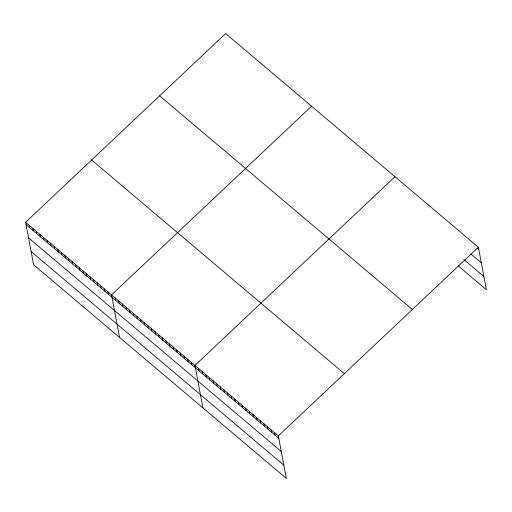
<?xml version="1.0" encoding="UTF-8"?>
<svg xmlns="http://www.w3.org/2000/svg" width="512" height="512" viewBox="0 0 512 512"><rect width="100%" height="100%" fill="white"/><g stroke="black" fill="none" stroke-linecap="round" stroke-linejoin="round"><path stroke-width="0.77" d="M25.6 222.272L278.33 435.93L286.362 478.445L33.632 264.787L25.6 222.272L225.638 33.555L478.368 247.213L486.4 289.728L457.997 265.715M311.565 106.202L111.526 294.918L119.558 337.427M394.97 176.71L194.931 365.427L202.963 407.936M278.33 435.93L478.368 247.213M476.998 248.032L478.81 249.568M471.04 254.131L481.318 262.816M463.955 259.61L483.898 276.474M159.622 95.834L412.358 309.491M91.61 160L344.346 373.658M26.042 224.627L278.778 438.285M28.55 237.875L281.28 451.533M31.13 251.533L283.859 465.19M274.707 432.864L275.149 435.219M271.078 429.798L271.52 432.154M267.45 426.733L267.898 429.088M263.827 423.667L264.269 426.022M260.198 420.602L260.646 422.957M256.576 417.536L257.018 419.891M252.947 414.47L253.389 416.826M249.318 411.405L249.766 413.76M245.696 408.339L246.138 410.694M242.067 405.28L242.515 407.629M238.445 402.214L238.886 404.563M234.816 399.149L235.264 401.498M231.194 396.083L231.635 398.432M227.565 393.018L228.006 395.366M223.936 389.952L224.384 392.301M220.314 386.886L220.755 389.235M216.685 383.821L217.133 386.17M213.062 380.755L213.504 383.104M209.434 377.69L209.875 380.038M205.805 374.624L206.253 376.973M202.182 371.558L202.624 373.907M198.554 368.493L199.002 370.842M191.302 362.362L191.75 364.71M187.68 359.296L188.122 361.645M184.051 356.23L184.493 358.579M180.422 353.165L180.87 355.514M176.8 350.099L177.242 352.448M173.171 347.034L173.619 349.382M169.549 343.968L169.99 346.317M165.92 340.902L166.362 343.251M162.291 337.837L162.739 340.186M158.669 334.771L159.11 337.12M155.04 331.706L155.488 334.054M151.418 328.64L151.859 330.989M147.789 325.574L148.237 327.923M144.166 322.509L144.608 324.858M140.538 319.443L140.979 321.792M136.909 316.378L137.357 318.726M133.286 313.312L133.728 315.661M129.658 310.246L130.106 312.595M126.035 307.181L126.477 309.53M122.406 304.115L122.848 306.464M118.778 301.05L119.226 303.398M115.155 297.984L115.597 300.333M107.949 291.891L108.39 294.24M104.365 288.864L104.813 291.213M100.787 285.837L101.229 288.186M97.21 282.81L97.651 285.158M93.626 279.782L94.074 282.131M90.048 276.755L90.49 279.104M86.464 273.728L86.912 276.083M82.886 270.701L83.328 273.056M79.302 267.674L79.75 270.029M75.725 264.653L76.166 267.002M72.147 261.626L72.589 263.974M68.563 258.598L69.011 260.947M64.986 255.571L65.427 257.92M61.402 252.544L61.85 254.893M57.824 249.517L58.266 251.866M54.24 246.49L54.688 248.838M50.662 243.462L51.104 245.811M47.085 240.435L47.526 242.784M43.501 237.408L43.949 239.757M39.923 234.381L40.365 236.73M36.339 231.354L36.787 233.702M32.762 228.326L33.203 230.675M29.178 225.299L29.626 227.648"/></g></svg>
